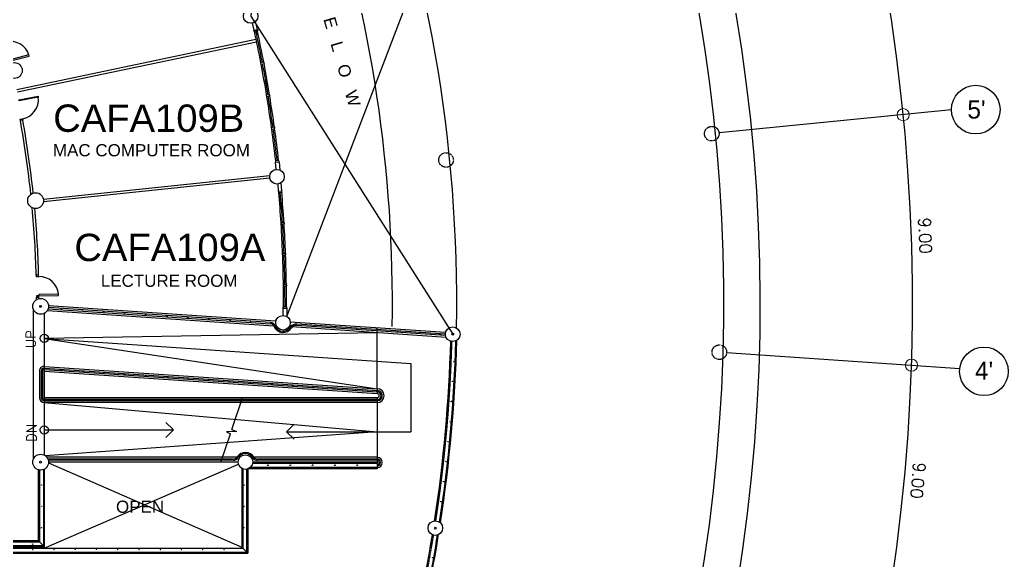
# Model space of a CAD drawing. Header units: millimetres. Extents: x -616979 to 2364082, y 43054 to 1637649.
# Drawn here: x -14090 to 26593, y 79923 to 102155 of the extents above; entities that cross this region are included whole.
import ezdxf

# ---------------------------------------------------------------- set-up
doc = ezdxf.new("R2010")
doc.units = ezdxf.units.MM
doc.linetypes.add('GROUND floor$0$HIDDEN', pattern=[0.375, 0.25, -0.125])
doc.linetypes.add('HIDDEN', pattern=[0.375, 0.25, -0.125])
for name, color, linetype in [('a-broken line', 8, 'HIDDEN'), ('a-column', 7, 'Continuous'), ('a-construcion', 8, 'Continuous'), ('a-doors', 254, 'Continuous'), ('a-labels', 7, 'Continuous'), ('a-railing', 254, 'Continuous'), ('a-wall', 5, 'Continuous'), ('a-windows', 7, 'Continuous'), ('a_text', 255, 'Continuous'), ('dimension', 1, 'Continuous'), ('RAMPSLOPE', 252, 'Continuous')]:
    doc.layers.add(name, color=color, linetype=linetype)
doc.styles.add('-kitz', font='arial.ttf')
doc.styles.add('100scale@80cl', font='romans.shx', dxfattribs={"height": 0.2})
doc.styles.add('500scale@80cl', font='romans.shx', dxfattribs={"height": 1})
doc.styles.add('Century Gothic', font='GOTHIC.TTF')
doc.styles.add('style1', font='arial.ttf')

msp = doc.modelspace()

# ---------------------------------------------------------------- linework, layer by layer
for p, q in [((24256.084, 98445.955), (14690.088, 97499.576)), ((15003.299, 88461.407), (24600.551, 87814.401))]:
    msp.add_line(p, q)
for centre in [(25256.001, 98458.777), (25593.058, 87692.213)]:
    msp.add_circle(centre, 1000)
msp.add_arc((-55726.948, 90533.109), 78378.059, 336.37627844, 49.56052121)
at = {"layer": 'a-broken line', "linetype": 'GROUND floor$0$HIDDEN'}
msp.add_line((-13536.148, 90248.808), (-13536.148, 84074.252), dxfattribs=at)
at = {"layer": 'a-column'}
for centre, radius in [((-4587.037, 102309.983), 300), ((-14316.147, 100069.492), 325), ((-3503.466, 95699.659), 300), ((-13438.72, 94716.749), 325), ((-13232.61, 90364.951), 325), ((-3255.257, 89692.321), 300), ((3728.89, 89221.48), 300), ((-13232.61, 83958.109), 325), ((-4801.948, 83958.109), 300), ((3013.308, 81243.362), 300)]:
    msp.add_circle(centre, radius, dxfattribs=at)
at = {"layer": 'a-column', "linetype": 'HIDDEN', "ltscale": 0.8}
for centre in [(14391.545, 97470.041), (3454.444, 96388.016), (14703.978, 88481.586)]:
    msp.add_circle(centre, 300, dxfattribs=at)
at = {"layer": 'a-construcion', "linetype": 'ByBlock'}
msp.add_lwpolyline([(-3101.751, 89950.072), (2226.505, 103879.056), (-9222.606, 114850.416), (-11700.436, 130512.895)], dxfattribs=at)
at = {"layer": 'a-construcion'}
msp.add_lwpolyline([(-16876.598, 125812.503), (-3026.676, 118090.293), (-4587.037, 102309.983), (3728.89, 89221.48)], dxfattribs=at)
for radius, start, end in [(72110.798, 335.06515321, 50.87164645), (70610.798, 336.25456373, 49.68223593), (59620.304, 358.98622049, 42.41027413), (56972.976, 359.001, 37.1466291)]:
    msp.add_arc((-55726.948, 90533.109), radius, start, end, dxfattribs=at)
at = {"layer": 'a-doors'}
for p, q in [((-13966.511, 98031.701), (-14064.654, 98013.013)), ((-13299.07, 90748.892), (-13399.034, 90747.3))]:
    msp.add_line(p, q, dxfattribs=at)
for points in [[(-14477.476, 100464.221), (-13701.546, 100658.984), (-13713.719, 100707.479), (-14489.649, 100512.717)], [(-14125.509, 98866.698), (-13339.63, 99016.343), (-13330.277, 98967.225), (-14116.156, 98817.58)], [(-13975.864, 98080.818), (-13966.511, 98031.701), (-14064.784, 98012.988), (-14074.137, 98062.105)], [(-13312.608, 91598.784), (-13313.404, 91648.778), (-13413.436, 91647.701), (-13412.64, 91597.707)], [(-13299.07, 90748.892), (-13299.866, 90798.886), (-13399.859, 90797.293), (-13399.063, 90747.299)], [(-13299.866, 90798.886), (-12499.968, 90811.627), (-12500.764, 90861.621), (-13300.663, 90848.879)]]:
    msp.add_lwpolyline(points, close=True, dxfattribs=at)
for centre, start, end in [((-14477.882, 100461.144), 17.8672203, 104.0089055), ((-14127.171, 98869.318), 280.8626061, 7.0042914), ((-13300.963, 90795.982), 4.6893454, 90.8310306)]:
    msp.add_arc(centre, 802.886, start, end, dxfattribs=at)
at = {"layer": 'a-labels'}
for p, q in [((-13082.61, 89049.264), (2003.722, 88022.096)), ((2003.722, 88022.096), (2003.722, 85208.109)), ((-5360.099, 85300.214), (-4918.358, 86608.109)), ((-8076.093, 85594.964), (-7764.238, 85283.109)), ((-2796.507, 85519.964), (-3108.362, 85208.109)), ((-13082.61, 85283.109), (-7764.238, 85283.109)), ((-8076.093, 84971.254), (-7764.238, 85283.109)), ((-5813.394, 83958.109), (-5421.615, 85118.077)), ((-5173.545, 85214.268), (-5581.586, 85201.95)), ((-5581.586, 85201.95), (-5421.615, 85118.077)), ((-5360.099, 85300.214), (-5173.545, 85214.268)), ((-2796.507, 84896.254), (-3108.362, 85208.109)), ((-3108.362, 85208.109), (2003.722, 85208.109)), ((-13082.61, 80420.609), (-5091, 83877.803)), ((-12909.149, 83926.518), (-4951.948, 80458.109))]:
    msp.add_line(p, q, dxfattribs=at)
for centre in [(-13082.61, 89049.264), (-13082.61, 85283.109)]:
    msp.add_circle(centre, 169.578, dxfattribs=at)
at = {"layer": 'a-railing'}
for p, q in [((-3769.874, 89701.957), (-12910.988, 90318.212)), ((-12922.143, 90268.851), (-3771.87, 89651.979)), ((3434.029, 89166.188), (-2697.822, 89579.571)), ((3428.929, 89216.645), (-2691.523, 89629.26)), ((-13207.61, 87698.654), (-13207.61, 86608.109)), ((-13157.61, 87698.639), (-13157.61, 86608.109)), ((-13077.565, 87773.484), (619.376, 86850.095)), ((-13074.202, 87823.371), (619.376, 86900.208)), ((619.376, 86533.109), (-13082.61, 86533.109)), ((619.376, 86483.109), (-13082.61, 86483.109)), ((-5294.433, 84083.109), (-12932.61, 84083.109)), ((-5295.439, 84033.109), (-12916.382, 84033.109)), ((619.376, 83895.609), (-4508.531, 83895.609)), ((619.376, 84083.109), (-4309.463, 84083.109)), ((619.376, 84033.109), (-4308.457, 84033.109)), ((619.376, 83895.609), (619.376, 83683.109)), ((-13332.61, 83648.876), (-13332.61, 80733.109)), ((-13120.11, 83653.201), (-13120.11, 80520.609)), ((-4914.448, 83680.002), (-4914.448, 80420.609)), ((-4701.948, 83675.266), (-4701.948, 80208.109)), ((619.376, 83683.109), (-4682.052, 83683.109)), ((-15476.948, 80733.109), (-13332.61, 80733.109)), ((-13332.61, 80733.109), (-13082.61, 80483.109)), ((-50301.948, 80208.109), (-4701.948, 80208.109)), ((-36050.456, 80420.609), (-4914.448, 80420.609)), ((-13120.11, 80520.609), (-15670.13, 80520.609)), ((-4914.448, 80420.609), (-4701.948, 80208.109))]:
    msp.add_line(p, q, dxfattribs=at)
at = {"layer": 'a-railing', "linetype": 'HIDDEN', "ltscale": 1.5}
for p, q in [((-13282.61, 83636.978), (-13282.61, 80683.109)), ((-4751.948, 83662.305), (-4751.948, 80258.109)), ((619.376, 83733.109), (-4603.517, 83733.109)), ((-15526.948, 80683.109), (-13282.61, 80683.109)), ((-50251.948, 80258.109), (-4751.948, 80258.109))]:
    msp.add_line(p, q, dxfattribs=at)
at = {"layer": 'a-railing'}
for centre in [(-13232.61, 90364.781), (3728.89, 89221.48), (3728.89, 89221.309), (-13232.61, 83958.109), (3013.308, 81243.362), (3013.308, 81243.191)]:
    msp.add_circle(centre, 37.5, dxfattribs=at)
at = {"layer": 'a-railing', "linetype": 'HIDDEN', "ltscale": 0.058}
for centre in [(-12366.861, 90256.473), (-11501.112, 90198.108), (-10635.362, 90139.743), (-9769.613, 90081.377), (-8903.864, 90023.012), (-8038.115, 89964.647), (-7172.366, 89906.282), (-6306.617, 89847.917), (-5440.868, 89789.552), (-4575.119, 89731.187), (-3709.37, 89665.161), (-2843.62, 89582.494), (-1974.654, 89555.875), (-1108.905, 89497.51), (-243.156, 89439.144), (619.376, 89380.996), (1481.773, 89322.857), (2347.522, 89264.492), (3213.272, 89206.127), (3768.728, 88102.514), (-6313.338, 87342.525), (-5447.589, 87284.16), (-4581.84, 87225.795), (-3716.091, 87167.43), (-2850.342, 87109.065), (-1984.593, 87050.7), (3729.221, 87276.242), (-1118.843, 86992.335), (-253.094, 86933.97), (619.376, 86875.491), (-6306.617, 86508.109), (-5440.868, 86508.109), (-4575.119, 86508.109), (-3709.37, 86508.109), (-2843.62, 86508.109), (-1977.871, 86508.109), (-1112.122, 86508.109), (-246.373, 86508.109), (619.376, 86508.109), (3678.24, 86450.598), (3615.793, 85625.742), (3541.894, 84801.833), (-12366.861, 84058.109), (-11501.112, 84058.109), (-10635.362, 84058.109), (-9769.613, 84058.109), (-8903.864, 84058.109), (-8038.115, 84058.109), (-7172.366, 84058.109), (-6306.617, 84058.109), (-5440.868, 84058.109), (-3881.727, 83833.279), (-3709.37, 84058.109), (-2961.507, 83833.279), (-2843.62, 84058.109), (-2041.286, 83833.279), (-1977.871, 84058.109), (-1121.065, 83833.279), (-1112.122, 84058.109), (-246.373, 84058.109), (-200.845, 83833.279), (619.376, 84058.109), (3456.557, 83979.03), (-13182.61, 83008.279), (-4851.948, 83008.279), (3359.797, 83157.492), (3251.635, 82337.378), (-13182.61, 82133.279), (-4851.948, 82133.279), (-13182.61, 81258.279), (-4851.948, 81258.279), (-13551.948, 80583.109), (-13551.948, 80358.279), (-12676.948, 80358.279), (-11801.948, 80358.279), (-10926.948, 80358.279), (-10051.948, 80358.279), (-9176.948, 80358.279), (-8301.948, 80358.279), (-7426.948, 80358.279), (-6551.948, 80358.279), (-5676.948, 80358.279), (-4851.948, 80358.279), (2884.99, 80031.495)]:
    msp.add_circle(centre, 12.5, dxfattribs=at)
at = {"layer": 'a-railing'}
for centre, radius, start, end in [((-3773.151, 89499.035), 152.949, 18.2279334, 89.5201039), ((-3773.151, 89499.035), 202.949, 18.6486966, 89.0746485), ((-3255.257, 89692.321), 400, 201.3220077, 329.4811316), ((-3255.257, 89692.321), 350, 201.5201325, 329.6435251), ((-2737.21, 89376.504), 256.851, 79.753977, 147.254179), ((-2737.21, 89376.504), 206.851, 79.0226422, 146.9905686), ((-55726.948, 90533.109), 59395.304, 351.29315652, 358.45619805), ((-55726.948, 90533.109), 59607.804, 351.26971543, 358.47963915), ((-13082.61, 87698.654), 125, 86.143199, 180), ((-13082.61, 87698.654), 75, 86.143199, 180.0114198), ((619.376, 86691.517), 208.691, 267.0019043, 90), ((619.376, 86691.517), 158.578, 267.3300273, 90), ((-13082.61, 86608.109), 125, 180, 270), ((-13082.61, 86608.109), 74.998, 180, 270), ((-4801.948, 83958.109), 400, 29.9637221, 148.0950204), ((-4801.948, 83958.109), 350, 32.11807, 147.88193), ((-5287.286, 84248.973), 216.018, 267.8370554, 330.9837744), ((-5287.286, 84248.973), 166.018, 267.5327018, 331.4047975), ((-4316.61, 84248.973), 216.018, 209.0162256, 272.1629446), ((-4316.61, 84248.973), 166.018, 213.2734993, 272.4672982), ((619.376, 83945.609), 137.5, 270, 90), ((619.376, 83945.609), 87.5, 270, 90), ((-55726.948, 90533.109), 59395.304, 347.28302305, 350.73309747), ((-55726.948, 90533.109), 59607.804, 347.11967106, 350.75653857)]:
    msp.add_arc(centre, radius, start, end, dxfattribs=at)
at = {"layer": 'a-railing', "linetype": 'HIDDEN', "ltscale": 1.5}
for start, end in [(351.30121307, 358.44814151), (347.24449174, 350.72504093)]:
    msp.add_arc((-55726.948, 90533.109), 59445.304, start, end, dxfattribs=at)
at = {"layer": 'a-wall'}
for p, q in [((-4520.549, 102017.444), (-4456.062, 101724.457)), ((-4309.184, 101756.517), (-4383.102, 102089.959)), ((-4372.995, 101338.514), (-4352.497, 101240.637)), ((-3533.855, 95998.116), (-3565.868, 96296.403)), ((-3416.856, 96312.868), (-3380.45, 95973.278)), ((-3474.784, 95401.034), (-3448.615, 95102.177)), ((-3298.38, 95115.308), (-3329.22, 95455.45)), ((-3580.858, 89563.931), (-3524.566, 89560.136)), ((-2949.835, 89521.39), (-3006.127, 89525.185)), ((-5025.555, 84158.109), (-5089.176, 84158.109)), ((-4514.72, 84158.109), (-4578.341, 84158.109)), ((-4951.948, 83698.301), (-4951.948, 80458.109))]:
    msp.add_line(p, q, dxfattribs=at)
at = {"layer": 'a-wall', "color": 7}
for p, q in [((-4372.995, 101338.514), (-14209.616, 99278.539)), ((-4352.498, 101240.637), (-14189.119, 99180.662)), ((-3797.353, 95639.407), (-13117.655, 94666.33)), ((-3800.775, 95739.75), (-13117.529, 94766.36)), ((-3547.028, 89762.104), (-12908.843, 90393.238)), ((-12955.038, 90195.898), (-3635.317, 89567.602)), ((-3251.308, 89992.295), (-3249.074, 90292.283)), ((-3099.075, 90291.595), (-3101.751, 89950.072)), ((3437.119, 89291.263), (-2956.76, 89722.311)), ((3459.581, 89089.295), (-2888.774, 89517.274))]:
    msp.add_line(p, q, dxfattribs=at)
for centre, radius, start, end in [((-55726.948, 90533.109), 42328.427, 6.0272468, 10.17825), ((-55726.948, 90533.109), 42428.427, 6.0793112, 10.1796708), ((-55508.276, 90549.671), 42109.158, 1.4942028, 5.2776072), ((-55526.786, 90548.132), 42227.728, 1.4935596, 5.225053), ((-55726.948, 90533.109), 59645.304, 347.0909541, 350.77871138)]:
    msp.add_arc(centre, radius, start, end, dxfattribs=at)
at = {"layer": 'a-wall'}
for radius, start, end in [(42328.427, 0.1505429, 0.289929), (42428.427, 0.2026073, 0.2913966), (59645.304, 351.24754261, 358.50181196)]:
    msp.add_arc((-55726.948, 90533.109), radius, start, end, dxfattribs=at)
at = {"layer": 'a-windows', "linetype": 'ByBlock'}
for p, q in [((-4456.062, 101724.457), (-4309.184, 101756.517)), ((-4445.648, 101678.223), (-4455.734, 101724.528)), ((-4309.184, 101756.517), (-4298.566, 101707.657)), ((-4298.566, 101707.657), (-4445.648, 101678.223)), ((-4032.828, 100405.756), (-4180.169, 100377.644)), ((-4180.169, 100377.644), (-4170.817, 100328.527)), ((-4170.817, 100328.527), (-4023.449, 100356.526)), ((-4028.143, 100381.199), (-4032.828, 100405.756)), ((-4023.449, 100356.526), (-4028.143, 100381.199)), ((-3795.798, 99071.671), (-3943.811, 99047.334)), ((-3943.811, 99047.334), (-3935.72, 98997.993)), ((-3935.72, 98997.993), (-3787.687, 99022.188)), ((-3791.748, 99047.001), (-3795.798, 99071.671)), ((-3787.687, 99022.188), (-3791.649, 99046.392)), ((-3593.195, 97731.925), (-3741.784, 97711.407)), ((-3741.784, 97711.407), (-3734.976, 97661.873)), ((-3734.976, 97661.873), (-3586.358, 97682.25)), ((-3589.78, 97707.159), (-3593.195, 97731.925)), ((-3586.358, 97682.25), (-3589.786, 97707.159)), ((-3422.383, 96362.561), (-3571.448, 96345.948)), ((-3571.448, 96345.948), (-3565.972, 96296.392)), ((-3565.868, 96296.403), (-3416.856, 96312.868)), ((-3416.856, 96312.868), (-3422.383, 96362.561)), ((-3448.615, 95102.177), (-3298.38, 95115.308)), ((-3448.615, 95102.177), (-3443.86, 95052.404)), ((-3443.86, 95052.404), (-3294.038, 95065.354)), ((-3294.038, 95065.354), (-3298.38, 95115.308)), ((-3200.865, 93813.618), (-3350.572, 93804.268)), ((-3350.572, 93804.268), (-3347.479, 93754.364)), ((-3347.479, 93754.364), (-3197.762, 93763.571)), ((-3199.311, 93788.667), (-3200.865, 93813.618)), ((-3197.762, 93763.571), (-3199.317, 93788.666)), ((-3136.612, 92535.035), (-3286.502, 92529.329)), ((-3286.502, 92529.329), (-3284.622, 92479.364)), ((-3284.622, 92479.364), (-3134.65, 92482.857)), ((-3135.665, 92510.053), (-3136.612, 92535.035)), ((-3134.65, 92482.857), (-3135.672, 92510.052)), ((-3103.475, 91255.267), (-3253.462, 91253.208)), ((-3253.462, 91253.208), (-3252.799, 91203.213)), ((-3252.799, 91203.213), (-3102.812, 91205.128)), ((-3103.139, 91230.269), (-3103.475, 91255.267)), ((-3102.812, 91205.128), (-3103.145, 91230.269)), ((-3249.074, 90292.283), (-3248.892, 90342.141)), ((-3098.884, 90341.595), (-3248.869, 90342.14)), ((-3099.075, 90291.595), (-3098.884, 90341.595)), ((-3249.074, 90292.283), (-3099.075, 90291.595))]:
    msp.add_line(p, q, dxfattribs=at)
for radius, start, end in [(52493.427, 10.8122889, 12.2602301), (52553.427, 10.8122768, 12.2602301), (52613.427, 10.8122648, 12.2602301), (52493.427, 9.3370764, 10.757702), (52553.427, 9.3370764, 10.757702), (52613.427, 9.3370764, 10.757702), (52493.427, 7.861891, 9.2824866), (52553.427, 7.861891, 9.2824866), (52613.427, 7.861891, 9.2824866), (52493.427, 6.3594885, 7.8073012), (52553.427, 6.3594885, 7.8073012), (52613.427, 6.3594885, 7.8073012), (52493.427, 3.5737581, 4.9403068), (52553.427, 3.5737581, 4.9403068), (52613.427, 3.5737581, 4.9403068), (52493.427, 2.1799924, 3.5191683), (52553.427, 2.1799924, 3.5191683), (52613.427, 2.1799924, 3.5191683), (52493.427, 0.7862267, 2.1251765), (52553.427, 0.7862267, 2.1242733), (52613.427, 0.7862267, 2.1233723), (52493.427, 359.7915007, 0.7316368), (52553.427, 359.7915007, 0.7316368), (52613.427, 359.7915007, 0.7316368)]:
    msp.add_arc((-55726.948, 90533.109), radius, start, end, dxfattribs=at)
at = {"layer": 'dimension', "color": 8, "lineweight": 0}
for centre in [(22270.343, 98249.502), (22608.491, 87948.697)]:
    msp.add_circle(centre, 250, dxfattribs=at)
at = {"layer": 'RAMPSLOPE'}
for p, q in [((-13082.61, 90076.637), (-13082.61, 87898.654)), ((619.376, 89406.053), (619.376, 89481.223)), ((619.376, 89280.769), (619.376, 89355.939)), ((619.376, 86975.378), (619.376, 89280.769)), ((-13082.61, 87898.654), (-13082.61, 87823.937)), ((-13069.157, 87898.201), (619.376, 86975.378)), ((-13282.61, 87712.137), (-13282.61, 86608.109)), ((-13082.61, 87773.654), (-13082.61, 87698.654)), ((-13082.61, 87698.654), (-13082.61, 86608.109)), ((-13082.61, 87698.654), (619.376, 86774.924)), ((619.376, 86975.378), (619.376, 86900.208)), ((619.376, 86850.095), (619.376, 86774.924)), ((-13082.61, 86608.109), (-13082.61, 86533.111)), ((619.376, 86608.109), (-13082.61, 86608.109)), ((-13082.61, 86483.111), (-13082.61, 86408.109)), ((-13082.61, 86408.109), (-13082.61, 84246.423)), ((619.376, 86408.109), (-13082.61, 86408.109)), ((619.376, 86608.109), (619.376, 86533.111)), ((619.376, 86483.111), (619.376, 86408.109)), ((619.376, 86408.109), (619.376, 84158.109)), ((-5148.358, 84158.109), (-12976.436, 84158.109)), ((-5101.948, 83958.109), (-12907.61, 83958.109)), ((619.376, 83933.109), (-4502.991, 83933.109)), ((619.376, 83958.109), (-4501.948, 83958.109)), ((619.376, 84158.109), (-4455.555, 84158.109)), ((619.376, 84158.109), (619.376, 84083.109)), ((619.376, 84033.109), (619.376, 83958.109)), ((-13082.61, 83669.795), (-13082.61, 80420.609)), ((-13082.61, 80463.533), (-15722.018, 80463.533))]:
    msp.add_line(p, q, dxfattribs=at)
for points in [[(619.376, 89280.769), (-13082.61, 89049.264), (619.376, 86975.378)], [(-13082.61, 86408.109), (619.376, 85208.109), (-13042.661, 84221.822)]]:
    msp.add_lwpolyline(points, dxfattribs=at)
at = {"layer": 'RAMPSLOPE', "linetype": 'HIDDEN', "ltscale": 0.058}
for centre in [(-13082.61, 87799.333), (-12373.582, 87751.081), (-11507.833, 87692.716), (-10642.084, 87634.351), (-9776.335, 87575.986), (-8910.585, 87517.621), (-8044.836, 87459.255), (-13182.61, 87153.374), (-7179.087, 87400.89), (-13082.61, 86508.109), (-12366.861, 86508.109), (-11501.112, 86508.109), (-10635.362, 86508.109), (-9769.613, 86508.109), (-8903.864, 86508.109), (-8038.115, 86508.109), (-7172.366, 86508.109)]:
    msp.add_circle(centre, 12.5, dxfattribs=at)
at = {"layer": 'RAMPSLOPE'}
for centre, radius, start, end in [((-13082.61, 87698.654), 200, 86.143199, 180), ((619.376, 86691.517), 283.862, 270, 90), ((619.376, 86691.517), 83.408, 270, 90), ((-13082.61, 86608.109), 200, 180, 270), ((619.376, 83945.609), 212.5, 270, 90), ((619.376, 83945.609), 12.5, 270, 90)]:
    msp.add_arc(centre, radius, start, end, dxfattribs=at)

# ---------------------------------------------------------------- texts
at = {"color": 5, "style": 'style1'}
for s, p in [('CAFA109B', (-12713.611, 97545.137)), ('CAFA109A', (-11842.729, 92227.833))]:
    msp.add_text(s, height=1125, dxfattribs=at).set_placement(p)
at = {"char_height": 500, "attachment_point": 5, "style": '500scale@80cl'}
for insert, rotation in [((23174.348, 93275.668), 272.0894543), ((22880.938, 83202.598), 264.7710301)]:
    msp.add_mtext('9.00', dxfattribs=dict(at, insert=insert, rotation=rotation))
at = {"layer": 'a-labels', "style": '-kitz'}
msp.add_text('O   P   E   N      T   O      B   E   L   O   W ', height=500, rotation=286.2897417, dxfattribs=at).set_placement((-4028.782, 110490.996))
for s, p in [('MAC COMPUTER ROOM', (-12724.764, 96538.701)), ('LECTURE ROOM', (-10753.997, 91170.462)), ('OPEN', (-10129.705, 81873.967))]:
    msp.add_text(s, height=500, dxfattribs=at).set_placement(p)
at = {"layer": 'a-labels', "linetype": 'Continuous', "style": '100scale@80cl'}
for s, p in [('UP', (-13439.193, 88648.737)), ('DN', (-13408.459, 84790.208))]:
    msp.add_text(s, height=400, rotation=89.9665651, dxfattribs=at).set_placement(p)
at = {"layer": 'a_text', "lineweight": 9, "style": 'Century Gothic'}
for s, p in [("5'", (24910.864, 98091.903)), ("4'", (25224.118, 87347.563))]:
    msp.add_text(s, height=750, dxfattribs=at).set_placement(p)

doc.saveas('drawing.dxf')
